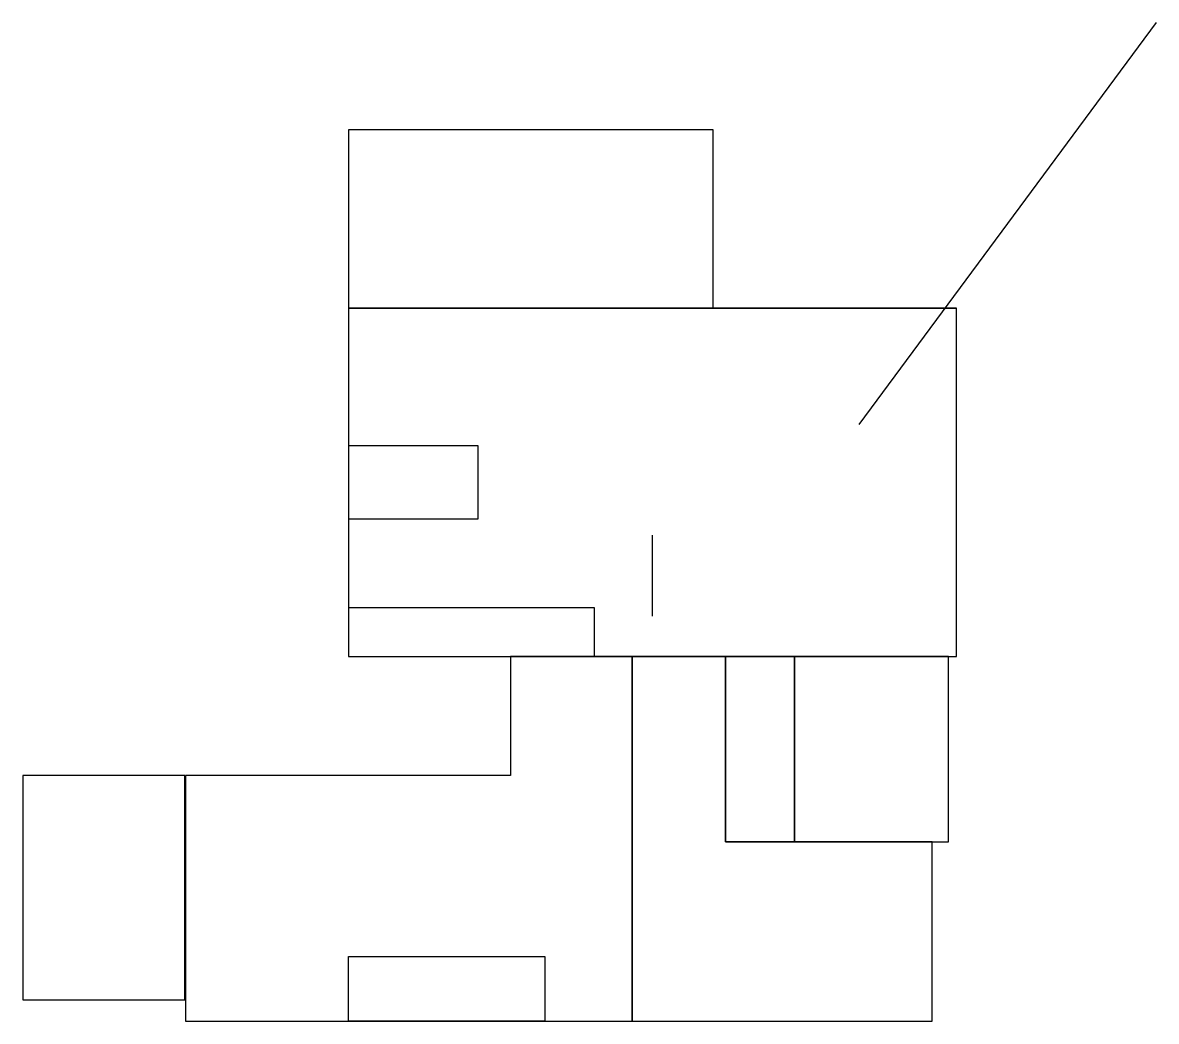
# Model space of a CAD drawing. Header units: millimetres. Extents: x -4 to 10, y 0 to 12.3.
import ezdxf

# ---------------------------------------------------------------- set-up
doc = ezdxf.new("R2010")
doc.units = ezdxf.units.MM
for name, color, linetype in [('APT_NOISE_ROAD', 7, 'Continuous'), ('APT_NORTH', 7, 'Continuous'), ('APT_POS', 7, 'Continuous'), ('APT_ROOM_BATHROOM', 7, 'Continuous'), ('APT_ROOM_BED1', 7, 'Continuous'), ('APT_ROOM_ENTRY', 7, 'Continuous'), ('APT_ROOM_LIVING', 7, 'Continuous'), ('APT_ROOM_MAINBED', 7, 'Continuous'), ('APT_STORAGE_DESIGNATED', 7, 'Continuous'), ('APT_STORAGE_SERVICE', 7, 'Continuous'), ('APT_WINDOW_BED1', 7, 'Continuous'), ('APT_WINDOW_LIVING', 7, 'Continuous'), ('APT_WINDOW_MAINBED', 7, 'Continuous')]:
    doc.layers.add(name, color=color, linetype=linetype)

msp = doc.modelspace()

# ---------------------------------------------------------------- linework, layer by layer
at = {"layer": 'APT_NOISE_ROAD'}
msp.add_line((9.965, 12.322), (6.295, 7.364), dxfattribs=at)
at = {"layer": 'APT_NORTH'}
msp.add_line((3.75, 5), (3.75, 6), dxfattribs=at)
at = {"layer": 'APT_POS'}
msp.add_lwpolyline([(0, 8.8), (4.5, 8.8), (4.5, 11), (0, 11)], close=True, dxfattribs=at)
at = {"layer": 'APT_ROOM_BATHROOM'}
for points in [[(5.5, 2.215), (7.4, 2.215), (7.4, 4.5), (5.5, 4.5)], [(-4.02, 0.266), (-2.02, 0.266), (-2.02, 3.033), (-4.02, 3.033)]]:
    msp.add_lwpolyline(points, close=True, dxfattribs=at)
at = {"layer": 'APT_ROOM_BED1'}
msp.add_lwpolyline([(4.65, 2.215), (4.65, 4.5), (3.5, 4.5), (3.5, 0), (7.2, 0), (7.2, 2.215)], close=True, dxfattribs=at)
at = {"layer": 'APT_ROOM_ENTRY'}
msp.add_lwpolyline([(0, 6.2), (1.6, 6.2), (1.6, 7.1), (0, 7.1)], close=True, dxfattribs=at)
at = {"layer": 'APT_ROOM_LIVING'}
msp.add_lwpolyline([(0, 4.5), (7.5, 4.5), (7.5, 8.8), (0, 8.8)], close=True, dxfattribs=at)
at = {"layer": 'APT_ROOM_MAINBED'}
msp.add_lwpolyline([(3.5, 3.6), (3.5, 4.5), (2, 4.5), (2, 3.033), (-2.013, 3.033), (-2.013, 0), (3.5, 0)], close=True, dxfattribs=at)
at = {"layer": 'APT_STORAGE_DESIGNATED'}
for points in [[(4.65, 2.215), (5.5, 2.215), (5.5, 4.5), (4.65, 4.5)], [(2.422, 0.8), (2.422, 0), (0, 0), (0, 0.8)]]:
    msp.add_lwpolyline(points, close=True, dxfattribs=at)
at = {"layer": 'APT_STORAGE_SERVICE'}
msp.add_lwpolyline([(0, 4.5), (3.035, 4.5), (3.035, 5.1), (0, 5.1)], close=True, dxfattribs=at)
at = {"layer": 'APT_WINDOW_BED1'}
msp.add_line((4, 0), (7.2, 0), dxfattribs=at)
at = {"layer": 'APT_WINDOW_LIVING'}
for p in [(0, 8.8), (7.5, 4.5)]:
    msp.add_line(p, (7.5, 8.8), dxfattribs=at)
at = {"layer": 'APT_WINDOW_MAINBED'}
msp.add_line((0.89, 0), (3.5, 0), dxfattribs=at)

doc.saveas('drawing.dxf')
